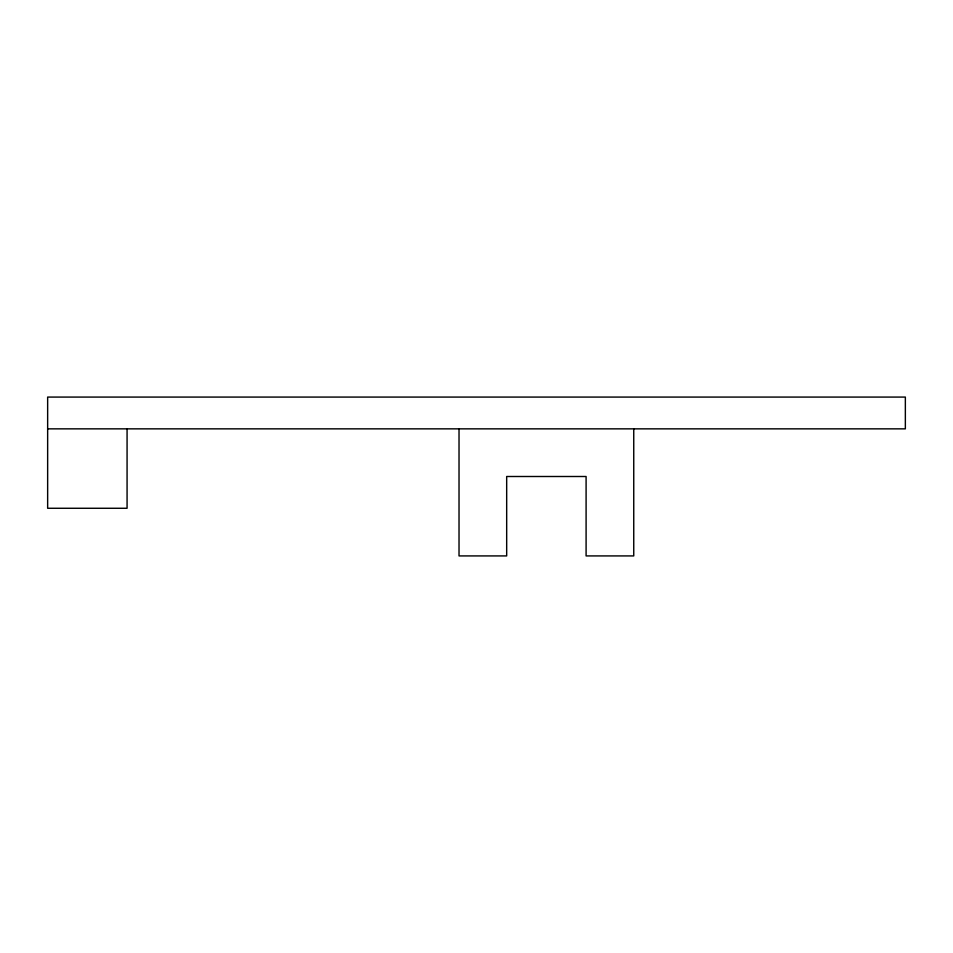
<?xml version="1.0" encoding="UTF-8"?>
<svg xmlns="http://www.w3.org/2000/svg" width="953" height="953" viewBox="0 0 953 953"><rect width="100%" height="100%" fill="white"/><g stroke="black" fill="none" stroke-linecap="round" stroke-linejoin="round"><path stroke-width="1.43" d="M47.65 428.85L905.35 428.85L905.35 397.079L47.65 397.079L47.65 508.271L127.071 508.271L127.071 428.85M633.745 428.85L633.745 555.921L586.095 555.921L586.095 476.5L506.674 476.5L506.674 555.921L459.024 555.921L459.024 428.85"/></g></svg>
